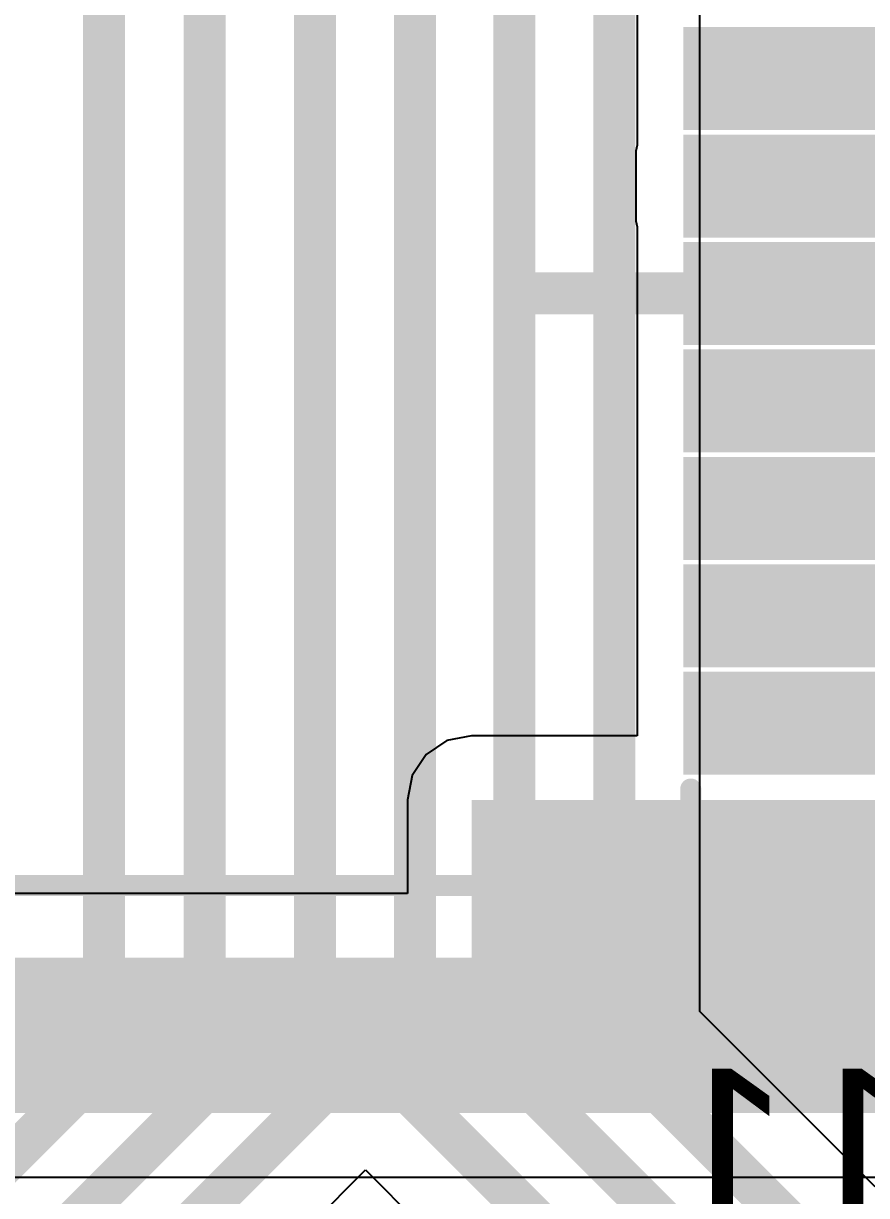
# Model space of a CAD drawing. Header units: inches. Extents: x -21 to 276, y -5 to 220.
# Drawn here: x 71.25 to 76.36, y 9.13 to 16.22 of the extents above; entities that cross this region are included whole.
import ezdxf

# ---------------------------------------------------------------- set-up
doc = ezdxf.new("R2010")
doc.units = ezdxf.units.IN
for name, color, linetype in [('Bottom Layer', 5, 'Continuous'), ('Bottom Overlay', 54, 'Continuous'), ('Bottom Paste', 16, 'Continuous'), ('Bottom Solder', 6, 'Continuous'), ('Top Layer', 1, 'Continuous')]:
    doc.layers.add(name, color=color, linetype=linetype)
doc.styles.add('Arial', font='', dxfattribs={"height": 0.2})
doc.styles.get('Arial').set_extended_font_data('Arial')

# ---------------------------------------------------------------- blocks, each defined once
blk = doc.blocks.new('SSOP_28_208____B_60')
at = {"layer": 'Bottom Layer'}
for points in [[(-4.025, 4.435), (-2.775, 4.435), (-2.775, 4.015), (-4.025, 4.015)], [(-4.025, 3.785), (-2.775, 3.785), (-2.775, 3.365), (-4.025, 3.365)], [(-4.025, 3.135), (-2.775, 3.135), (-2.775, 2.715), (-4.025, 2.715)], [(-4.025, 2.485), (-2.775, 2.485), (-2.775, 2.065), (-4.025, 2.065)], [(-4.025, 1.835), (-2.775, 1.835), (-2.775, 1.415), (-4.025, 1.415)], [(-4.025, 1.185), (-2.775, 1.185), (-2.775, 0.765), (-4.025, 0.765)], [(-4.025, 0.535), (-2.775, 0.535), (-2.775, 0.115), (-4.025, 0.115)]]:
    blk.add_hatch(color=5, dxfattribs=at).paths.add_polyline_path(points)
at = {"layer": 'Bottom Paste'}
for points in [[(-4.025, 4.435), (-2.775, 4.435), (-2.775, 4.015), (-4.025, 4.015)], [(-4.025, 3.785), (-2.775, 3.785), (-2.775, 3.365), (-4.025, 3.365)], [(-4.025, 3.135), (-2.775, 3.135), (-2.775, 2.715), (-4.025, 2.715)], [(-4.025, 2.485), (-2.775, 2.485), (-2.775, 2.065), (-4.025, 2.065)], [(-4.025, 1.835), (-2.775, 1.835), (-2.775, 1.415), (-4.025, 1.415)], [(-4.025, 1.185), (-2.775, 1.185), (-2.775, 0.765), (-4.025, 0.765)], [(-4.025, 0.535), (-2.775, 0.535), (-2.775, 0.115), (-4.025, 0.115)]]:
    blk.add_hatch(color=16, dxfattribs=at).paths.add_polyline_path(points)
at = {"layer": 'Bottom Solder'}
for points in [[(-4.1266, 4.5366), (-2.6734, 4.5366), (-2.6734, 3.9134), (-4.1266, 3.9134)], [(-4.1266, 3.8866), (-2.6734, 3.8866), (-2.6734, 3.2634), (-4.1266, 3.2634)], [(-4.1266, 3.2366), (-2.6734, 3.2366), (-2.6734, 2.6134), (-4.1266, 2.6134)], [(-4.1266, 2.5866), (-2.6734, 2.5866), (-2.6734, 1.9634), (-4.1266, 1.9634)], [(-4.1266, 1.9366), (-2.6734, 1.9366), (-2.6734, 1.3134), (-4.1266, 1.3134)], [(-4.1266, 1.2866), (-2.6734, 1.2866), (-2.6734, 0.6634), (-4.1266, 0.6634)], [(-4.1266, 0.6366), (-2.6734, 0.6366), (-2.6734, 0.0134), (-4.1266, 0.0134)]]:
    blk.add_hatch(color=6, dxfattribs=at).paths.add_polyline_path(points)
at = {"layer": 'Bottom Overlay'}
for points in [[(-2.7178, 5.207, 0.127, 0.127, 0), (-2.7178, 4.6228, 0.127, 0.127, 0)], [(2.7178, 5.207, 0.127, 0.127, 0), (-2.7178, 5.207, 0.127, 0.127, 0)]]:
    blk.add_lwpolyline(points, format="xyseb", dxfattribs=at)
for points in [[(-2.7496, 5.207, 0.0635, 0.0635, 1), (-2.686, 5.207, 0.0635, 0.0635, 1)], [(-2.7496, 5.207, 0.0635, 0.0635, 1), (-2.686, 5.207, 0.0635, 0.0635, 1)], [(-2.7496, 4.6228, 0.0635, 0.0635, 1), (-2.686, 4.6228, 0.0635, 0.0635, 1)]]:
    blk.add_lwpolyline(points, format="xyseb", close=True, dxfattribs=at)

msp = doc.modelspace()

# ---------------------------------------------------------------- hatches: boundary and pattern name
at = {"layer": 'Bottom Layer'}
for points in [[(75.3484, 15.0244), (80.9752, 15.0244), (80.9752, 15.4444), (75.3484, 15.4444)], [(73.9648, 9.6266), (77.8165, 9.6266), (77.8165, 11.5204), (73.9648, 11.5204)], [(73.9648, 11.0236), (80.9752, 11.0236), (80.9752, 11.5204), (73.9648, 11.5204)], [(66.0654, 9.6266), (74.8282, 9.6266), (74.8282, 10.5664), (66.0654, 10.5664)]]:
    msp.add_hatch(color=5, dxfattribs=at).paths.add_polyline_path(points)

# ---------------------------------------------------------------- linework, layer by layer
for p, q in [((74.9674, 16.4654), (74.9674, 15.4819)), ((74.9674, 15.4819), (74.9599, 15.4444)), ((74.9599, 15.4444), (74.9599, 15.0244)), ((74.9599, 15.0244), (74.9674, 14.9869)), ((74.9674, 14.9869), (74.9674, 14.6434)), ((74.9674, 14.6434), (74.9673, 14.6434)), ((74.9673, 14.6434), (74.9673, 14.5254)), ((74.9673, 14.5254), (74.9674, 14.5254)), ((74.9674, 14.5254), (74.9674, 13.3434)), ((74.9674, 13.3434), (74.9674, 12.6934)), ((74.9674, 12.6934), (74.9674, 11.9089)), ((73.8161, 11.8793), (73.6901, 11.7951)), ((73.9648, 11.9089), (73.8161, 11.8793)), ((74.9674, 11.9089), (73.9648, 11.9089)), ((73.6901, 11.7951), (73.6059, 11.6691)), ((73.6059, 11.6691), (73.5763, 11.5204)), ((73.5763, 11.5204), (73.5763, 10.9549)), ((73.5763, 10.9549), (69.9884, 10.9549)), ((66.0654, 9.2381), (77.8165, 9.2381))]:
    msp.add_line(p, q, dxfattribs=at)
for points in [[(75.9734, 15.2344, 0.381, 0.381, 0), (77.1552, 15.2344, 0.381, 0.381, 0)], [(74.2234, 14.5254, 0.254, 0.254, 0), (74.2824, 14.5844, 0.254, 0.254, 0)], [(74.2824, 14.5844, 0.254, 0.254, 0), (75.9734, 14.5844, 0.254, 0.254, 0)], [(75.9734, 14.5844, 0.254, 0.254, 0), (77.1344, 14.5844, 0.254, 0.254, 0)], [(75.9734, 13.2844, 0.254, 0.254, 0), (75.9806, 13.2916, 0.254, 0.254, 0)], [(75.9806, 13.2916, 0.254, 0.254, 0), (77.7882, 13.2916, 0.254, 0.254, 0)], [(75.9734, 12.6344, 0.254, 0.254, 0), (75.988, 12.6491, 0.254, 0.254, 0)], [(75.988, 12.6491, 0.254, 0.254, 0), (77.1754, 12.6491, 0.254, 0.254, 0)]]:
    msp.add_lwpolyline(points, format="xyseb", dxfattribs=at)
for points in [[(75.8781, 15.2344, 0.1905, 0.1905, 1), (76.0686, 15.2344, 0.1905, 0.1905, 1)], [(74.2189, 14.5844, 0.127, 0.127, 1), (74.3459, 14.5844, 0.127, 0.127, 1)], [(74.2189, 14.5844, 0.127, 0.127, 1), (74.3459, 14.5844, 0.127, 0.127, 1)], [(75.9099, 14.5844, 0.127, 0.127, 1), (76.0369, 14.5844, 0.127, 0.127, 1)], [(75.9099, 14.5844, 0.127, 0.127, 1), (76.0369, 14.5844, 0.127, 0.127, 1)], [(74.1599, 14.5254, 0.127, 0.127, 1), (74.2869, 14.5254, 0.127, 0.127, 1)], [(75.9099, 13.2844, 0.127, 0.127, 1), (76.0369, 13.2844, 0.127, 0.127, 1)], [(75.9171, 13.2916, 0.127, 0.127, 1), (76.0441, 13.2916, 0.127, 0.127, 1)], [(75.9171, 13.2916, 0.127, 0.127, 1), (76.0441, 13.2916, 0.127, 0.127, 1)], [(75.9245, 12.6491, 0.127, 0.127, 1), (76.0515, 12.6491, 0.127, 0.127, 1)], [(75.9245, 12.6491, 0.127, 0.127, 1), (76.0515, 12.6491, 0.127, 0.127, 1)], [(75.9099, 12.6344, 0.127, 0.127, 1), (76.0369, 12.6344, 0.127, 0.127, 1)]]:
    msp.add_lwpolyline(points, format="xyseb", close=True, dxfattribs=at)
at = {"layer": 'Top Layer'}
for p, q in [((75.3461, 10.2406), (75.3461, 16.7393)), ((76.4074, 9.1794), (75.3461, 10.2406)), ((71.2845, 7.2441), (73.3223, 9.282)), ((73.3223, 9.282), (75.3601, 7.2441))]:
    msp.add_line(p, q, dxfattribs=at)
for points in [[(71.7398, 9.9206, 0.254, 0.254, 0), (71.7398, 19.1154, 0.254, 0.254, 0)], [(73.0183, 9.7105, 0.254, 0.254, 0), (73.0183, 19.1068, 0.254, 0.254, 0)], [(72.3494, 9.7617, 0.254, 0.254, 0), (72.3494, 18.5058, 0.254, 0.254, 0)], [(73.6231, 9.7136, 0.254, 0.254, 0), (73.6231, 18.4844, 0.254, 0.254, 0)], [(74.2234, 9.8754, 0.254, 0.254, 0), (74.2234, 17.874, 0.254, 0.254, 0)], [(74.8282, 10.0261, 0.254, 0.254, 0), (74.8282, 17.1844, 0.254, 0.254, 0)], [(74.8282, 10.0261, 0.254, 0.254, 0), (76.1928, 8.6614, 0.254, 0.254, 0)], [(70.4806, 8.6614, 0.254, 0.254, 0), (71.7398, 9.9206, 0.254, 0.254, 0)], [(74.2234, 9.8754, 0.254, 0.254, 0), (75.8836, 8.2152, 0.254, 0.254, 0)], [(70.8029, 8.2152, 0.254, 0.254, 0), (72.3494, 9.7617, 0.254, 0.254, 0)], [(70.9183, 7.6104, 0.254, 0.254, 0), (73.0183, 9.7105, 0.254, 0.254, 0)], [(73.6231, 9.7136, 0.254, 0.254, 0), (75.7264, 7.6104, 0.254, 0.254, 0)]]:
    msp.add_lwpolyline(points, format="xyseb", dxfattribs=at)
for points in [[(74.7647, 10.0261, 0.127, 0.127, 1), (74.8917, 10.0261, 0.127, 0.127, 1)], [(74.7647, 10.0261, 0.127, 0.127, 1), (74.8917, 10.0261, 0.127, 0.127, 1)], [(71.6763, 9.9206, 0.127, 0.127, 1), (71.8033, 9.9206, 0.127, 0.127, 1)], [(71.6763, 9.9206, 0.127, 0.127, 1), (71.8033, 9.9206, 0.127, 0.127, 1)], [(74.1599, 9.8754, 0.127, 0.127, 1), (74.2869, 9.8754, 0.127, 0.127, 1)], [(74.1599, 9.8754, 0.127, 0.127, 1), (74.2869, 9.8754, 0.127, 0.127, 1)], [(72.2859, 9.7617, 0.127, 0.127, 1), (72.4129, 9.7617, 0.127, 0.127, 1)], [(72.2859, 9.7617, 0.127, 0.127, 1), (72.4129, 9.7617, 0.127, 0.127, 1)], [(72.9548, 9.7105, 0.127, 0.127, 1), (73.0818, 9.7105, 0.127, 0.127, 1)], [(72.9548, 9.7105, 0.127, 0.127, 1), (73.0818, 9.7105, 0.127, 0.127, 1)], [(73.5596, 9.7136, 0.127, 0.127, 1), (73.6866, 9.7136, 0.127, 0.127, 1)], [(73.5596, 9.7136, 0.127, 0.127, 1), (73.6866, 9.7136, 0.127, 0.127, 1)]]:
    msp.add_lwpolyline(points, format="xyseb", close=True, dxfattribs=at)

# ---------------------------------------------------------------- block references
at = {"rotation": 180}
msp.add_blockref('SSOP_28_208____B_60', (72.5734, 16.2094), dxfattribs=at)

# ---------------------------------------------------------------- texts
at = {"layer": 'Bottom Overlay', "style": 'Arial', "text_generation_flag": 2}
msp.add_text('D11', height=1.016, dxfattribs=at).set_placement((77.7169, 8.8794))

doc.saveas('drawing.dxf')
